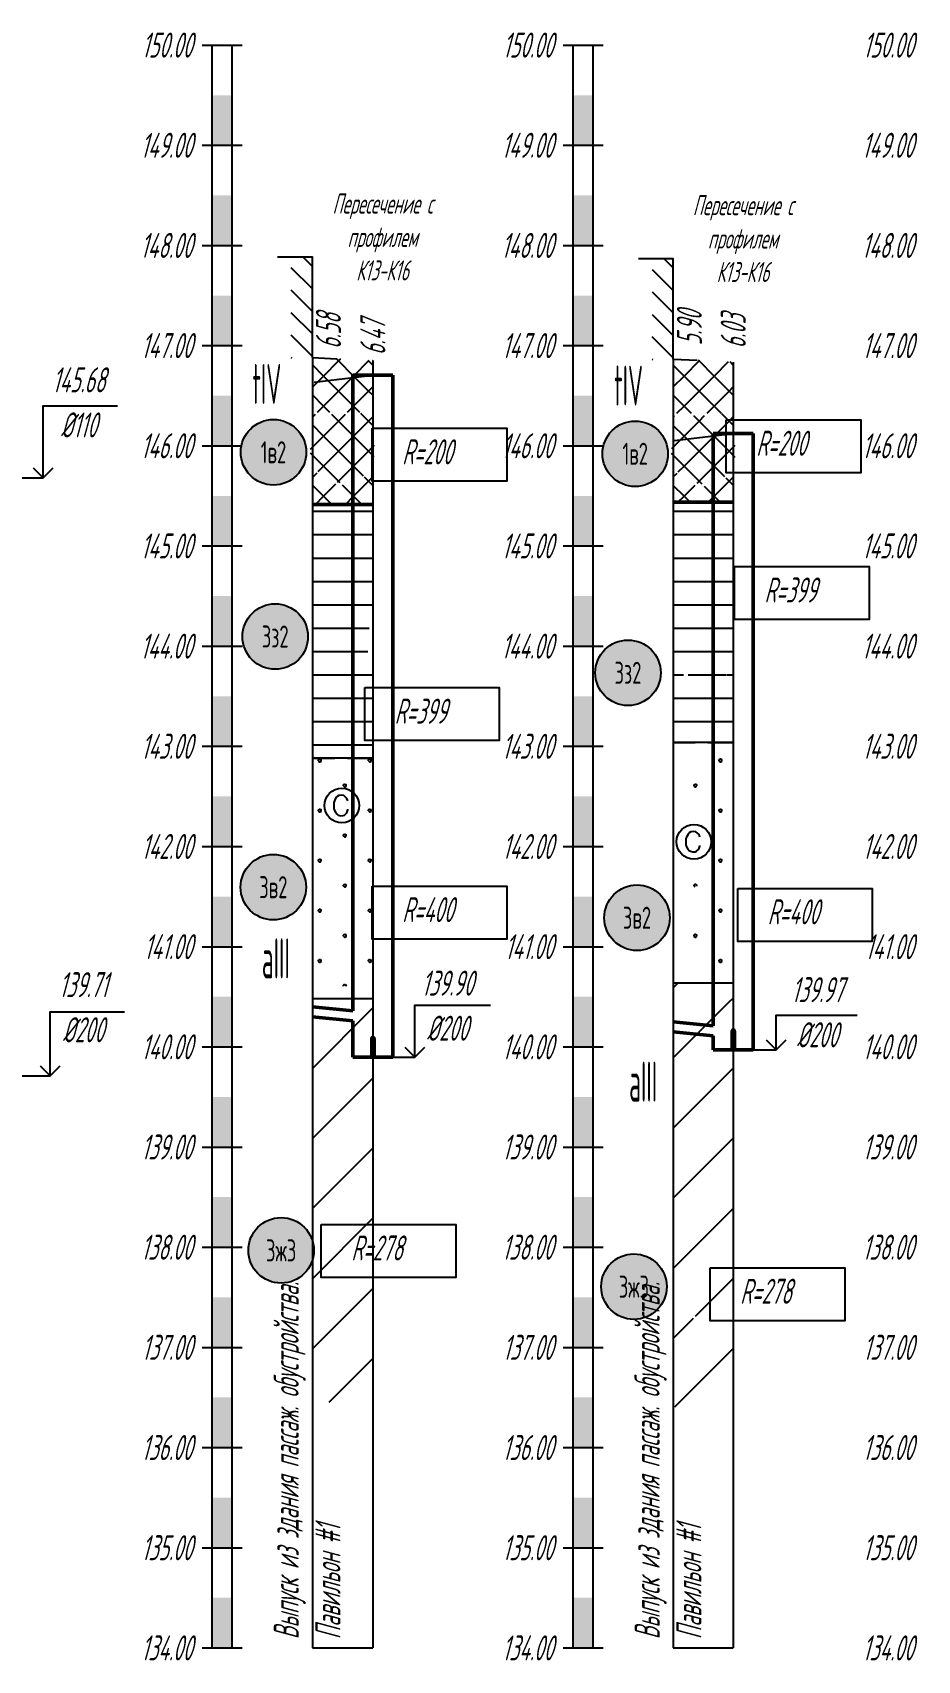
# Model space of a CAD drawing. Header units: metres. Extents: x -34 to 1749, y -3376 to -2956.
# Drawn here: x 367.3 to 455.7, y -3227.7 to -3065.2 of the extents above; entities that cross this region are included whole.
import ezdxf
from ezdxf.enums import TextEntityAlignment as Align

# ---------------------------------------------------------------- set-up
doc = ezdxf.new("R2010")
doc.units = ezdxf.units.M
doc.header["$LTSCALE"] = 0.2
doc.linetypes.add('ACAD_ISO03W100', pattern=[30, 12, -18])
doc.linetypes.add('штриховая', pattern=[19.05, 12.7, -6.35])
for name, color, linetype in [('Линейка', 7, 'Continuous'), ('МГТ_ИГ_Геология', 252, 'Continuous'), ('Примыкания', 7, 'Continuous'), ('Проектная земля', 7, 'Continuous'), ('Таблица', 7, 'Continuous'), ('Трубы', 7, 'Continuous'), ('Узлы', 7, 'Continuous'), ('Чёрная земля', 7, 'ACAD_ISO03W100')]:
    doc.layers.add(name, color=color, linetype=linetype)
doc.styles.add('SPDS', font='SPDS', dxfattribs={"width": 0.7, "oblique": 15, "height": 2.5})
doc.styles.get("Standard").update_dxf_attribs({"font": 'SPDS.shx', "width": 0.7, "oblique": 15, "height": 3})
doc.styles.add('Стиль Simplex', font='simplex.shx')
pattern_1 = [(0, (-4.2444, -2903.0034), (0, 7), [16.33, 0]), (0, (-4.2444, -2900.6734), (0, 7), [16.33, 0]), (0, (-4.2444, -2898.3334), (0, 7), [16.33, 0])]
pattern_2 = [(225, (-1.1544, -2903.0034), (3e-16, -3), [2.1213, -2.12134]), (315, (-2.6544, -2901.5034), (3, 0), [2.1213, -2.12134]), (45, (-4.1544, -2903.0034), (0, 3), [2.1213, -2.12134]), (135, (-2.6544, -2904.5034), (-3, 3e-16), [2.1213, -2.12134])]
pattern_3 = [(90, (-4.1544, -2902.9234), (-2.5, 2.5), [0.11, -4.89]), (45, (-4.1544, -2902.8134), (-2.5, 2.5), [0.113137, -3.422397]), (0, (-4.0744, -2902.7334), (2.5, 2.5), [0.11, -4.89]), (315, (-3.9644, -2902.7334), (2.5, 2.5), [0.113137, -3.422397]), (90, (-3.8844, -2902.9234), (-2.5, 2.5), [0.11, -4.89]), (45, (-3.9644, -2903.0034), (-2.5, 2.5), [0.113137, -3.422397]), (0, (-4.0744, -2903.0034), (2.5, 2.5), [0.11, -4.89]), (315, (-4.1544, -2902.9234), (2.5, 2.5), [0.113137, -3.422397])]
pattern_4 = [(45, (-4.154, -2889.003), (0, 21), [9.8995, -19.799]), (45, (9.846, -2903.003), (0, 21), [9.8995, -19.799]), (45, (-4.154, -2903.003), (0, 21), [14.142, -15.5565]), (45, (5.846, -2893.003), (0, 21), [15.556, -14.1425]), (45, (2.846, -2903.003), (0, 21), [19.799, -9.8995]), (45, (-4.154, -2896.003), (0, 21), [19.799, -9.8995])]

# ---------------------------------------------------------------- blocks, each defined once
blk = doc.blocks.new('круг3_-25_2')
at = {"true_color": 0xffffff}
blk.add_hatch(color=7, dxfattribs=at).paths.add_polyline_path([(-0.327, 0, 1), (0.327, 0, 1)])
at = {"color": 7, "lineweight": 25}
blk.add_circle((0, 0), 0.327, dxfattribs=at)
at = {"color": 18, "lineweight": 25, "true_color": 0x000000, "style": 'Стиль Simplex', "width": 0.590909}
blk.add_text('3з2', height=0.22, dxfattribs=at).set_placement((0, 0), align=Align.MIDDLE_CENTER)
blk = doc.blocks.new('круг1_-30_2')
at = {"layer": 'МГТ_ИГ_Геология', "true_color": 0xffffff}
blk.add_hatch(color=7, dxfattribs=at).paths.add_polyline_path([(-0.327, 0, 1), (0.327, 0, 1)])
at = {"color": 7, "lineweight": 25}
blk.add_circle((0, 0), 0.327, dxfattribs=at)
at = {"color": 7, "lineweight": 25, "style": 'Стиль Simplex', "width": 0.590909}
blk.add_text('1в2', height=0.22, dxfattribs=at).set_placement((0, 0), align=Align.MIDDLE_CENTER)
blk = doc.blocks.new('круг3_-30_2')
at = {"true_color": 0xffffff}
blk.add_hatch(color=7, dxfattribs=at).paths.add_polyline_path([(-0.327, 0, 1), (0.327, 0, 1)])
at = {"color": 7, "lineweight": 25}
blk.add_circle((0, 0), 0.327, dxfattribs=at)
at = {"color": 7, "lineweight": 25, "style": 'Стиль Simplex', "width": 0.590909}
blk.add_text('3в2', height=0.22, dxfattribs=at).set_placement((0, 0), align=Align.MIDDLE_CENTER)
blk = doc.blocks.new('круг3_-26_3')
at = {"true_color": 0xffffff}
blk.add_hatch(color=7, dxfattribs=at).paths.add_polyline_path([(-0.327, 0, 1), (0.327, 0, 1)])
at = {"color": 7, "lineweight": 25}
blk.add_circle((0, 0), 0.327, dxfattribs=at)
at = {"color": 7, "lineweight": 25, "style": 'Стиль Simplex', "width": 0.590909}
blk.add_text('3ж3', height=0.22, dxfattribs=at).set_placement((0, 0), align=Align.MIDDLE_CENTER)
blk = doc.blocks.new('CCE')
at = {"layer": 'МГТ_ИГ_Геология', "flags": 128}
blk.add_lwpolyline([(0.238, 0.049), (0.229, 0.075), (0.212, 0.091), (0.196, 0.103), (0.17, 0.107), (0.147, 0.103), (0.131, 0.093), (0.119, 0.084), (0.112, 0.068), (0.103, 0.049), (0.096, 0.035), (0.096, 0.014), (0.096, -0.005), (0.096, -0.023), (0.1, -0.04), (0.114, -0.063), (0.131, -0.084), (0.142, -0.091), (0.168, -0.098), (0.191, -0.096), (0.203, -0.091), (0.226, -0.07), (0.233, -0.049), (0.238, -0.04), (0.238, -0.033)], dxfattribs=at)
at = {"layer": 'МГТ_ИГ_Геология'}
blk.add_circle((0.178, 0.004), 0.173, dxfattribs=at)
blk = doc.blocks.new('уке')
at = {"layer": 'МГТ_ИГ_Геология'}
blk.add_lwpolyline([(147.85, -230.19), (161.29, -230.19), (161.29, -235.48), (147.85, -235.48)], close=True, dxfattribs=at)
at = {"layer": 'МГТ_ИГ_Геология', "insert": (150.84, -231.29), "char_height": 2.5, "attachment_point": 1}
blk.add_mtext_dynamic_manual_height_columns('R=200', width=10.097, gutter_width=15, heights=[0], dxfattribs=at)
blk = doc.blocks.new('уенрке')
at = {"layer": 'МГТ_ИГ_Геология'}
blk.add_lwpolyline([(147.85, -230.19), (161.29, -230.19), (161.29, -235.48), (147.85, -235.48)], close=True, dxfattribs=at)
at = {"layer": 'МГТ_ИГ_Геология', "insert": (150.84, -231.29), "char_height": 2.5, "attachment_point": 1}
blk.add_mtext_dynamic_manual_height_columns('R=278', width=10.097, gutter_width=15, heights=[0], dxfattribs=at)
blk = doc.blocks.new('онгшлш')
at = {"layer": 'МГТ_ИГ_Геология'}
blk.add_lwpolyline([(147.85, -230.19), (161.29, -230.19), (161.29, -235.48), (147.85, -235.48)], close=True, dxfattribs=at)
at = {"layer": 'МГТ_ИГ_Геология', "insert": (150.84, -231.29), "char_height": 2.5, "attachment_point": 1}
blk.add_mtext_dynamic_manual_height_columns('R=399', width=10.097, gutter_width=15, heights=[0], dxfattribs=at)
blk = doc.blocks.new('A$C14065AAB')
at = {"layer": 'МГТ_ИГ_Геология'}
blk.add_lwpolyline([(0, 5.29), (13.44, 5.29), (13.44, 0), (0, 0)], close=True, dxfattribs=at)
at = {"layer": 'МГТ_ИГ_Геология', "insert": (2.99, 4.2), "char_height": 2.5, "attachment_point": 1}
blk.add_mtext_dynamic_manual_height_columns('R=400', width=10.097, gutter_width=15, heights=[0], dxfattribs=at)

msp = doc.modelspace()

# ---------------------------------------------------------------- hatches: boundary and pattern name
at = {"layer": 'МГТ_ИГ_Геология'}
h = msp.add_hatch(dxfattribs=at)
h.set_pattern_fill('GR24', color=256, scale=10, style=0, pattern_type=2)
h.set_pattern_definition(pattern_2)
edge = h.paths.add_edge_path()
edge.add_line((401.273, -3097.954), (395.232, -3097.631))
edge.add_line((395.232, -3097.631), (395.232, -3105.864))
edge.add_arc((398.257, -3106.962), 3.218, 160.05257, 380.43634)
edge.add_line((401.273, -3105.838), (401.273, -3097.954))
h.paths.add_polyline_path([(395.151, -3103.297), (400.047, -3103.297), (400.047, -3103.095), (395.151, -3103.095)], flags=17)
h = msp.add_hatch(dxfattribs=at)
h.set_pattern_fill('GR24', color=256, scale=10, style=0, pattern_type=2)
h.set_pattern_definition(pattern_2)
edge = h.paths.add_edge_path()
edge.add_line((437.258, -3098.11), (431.273, -3097.791))
edge.add_line((431.273, -3097.791), (431.273, -3106.03))
edge.add_arc((434.3, -3107.095), 3.209, 160.60935, 382.81165)
edge.add_line((437.258, -3105.851), (437.258, -3098.11))
h.paths.add_polyline_path([(431.198, -3103.448), (436.094, -3103.448), (436.094, -3103.21), (431.198, -3103.21)], flags=17)
h = msp.add_hatch(dxfattribs=at)
h.set_pattern_fill('GR24', color=256, scale=10, style=0, pattern_type=2)
h.set_pattern_definition(pattern_2)
h.paths.add_polyline_path([(401.273, -3108.385, -0.666227), (395.232, -3108.36), (395.232, -3112.314), (401.273, -3112.314)])
h = msp.add_hatch(dxfattribs=at)
h.set_pattern_fill('GR24', color=256, scale=10, style=0, pattern_type=2)
h.set_pattern_definition(pattern_2)
h.paths.add_polyline_path([(437.258, -3108.675, -0.6514078), (431.273, -3108.496), (431.273, -3112.11), (437.258, -3112.11)])
h = msp.add_hatch(dxfattribs=at)
h.set_pattern_fill('GR07', color=256, scale=10, style=0, pattern_type=2)
h.set_pattern_definition(pattern_1)
edge = h.paths.add_edge_path()
edge.add_line((401.273, -3112.314), (395.232, -3112.314))
edge.add_line((395.232, -3112.314), (395.232, -3124.804))
edge.add_arc((398.026, -3122.849), 3.409, 214.97491, 342.262)
edge.add_line((401.273, -3123.888), (401.273, -3112.314))
h = msp.add_hatch(dxfattribs=at)
h.set_pattern_fill('GR07', color=256, scale=10, style=0, pattern_type=2)
h.set_pattern_definition(pattern_1)
edge = h.paths.add_edge_path()
edge.add_line((437.258, -3112.11), (431.273, -3112.11))
edge.add_line((431.273, -3112.11), (431.273, -3126.81))
edge.add_arc((434.678, -3126.492), 3.42, 185.33465, 309.59287)
edge.add_arc((434.469, -3127.003), 3.196, 180.09597, 318.36037, ccw=False)
edge.add_line((431.273, -3127.009), (431.273, -3136.093))
edge.add_line((431.273, -3136.093), (437.258, -3136.093))
edge.add_line((437.258, -3136.093), (437.258, -3112.11))
h = msp.add_hatch(dxfattribs=at)
h.set_pattern_fill('GR07', color=256, scale=10, style=0, pattern_type=2)
h.set_pattern_definition(pattern_1)
edge = h.paths.add_edge_path()
edge.add_arc((394.183, -3153.523), 27.332, 74.96431, 87.79878)
edge.add_line((395.232, -3126.211), (395.232, -3137.66))
edge.add_line((395.232, -3137.66), (401.273, -3137.66))
edge.add_line((401.273, -3137.66), (401.273, -3127.127))
h = msp.add_hatch(dxfattribs=at)
h.set_pattern_fill('GR28', color=256, scale=10, style=0, pattern_type=2)
h.set_pattern_definition(pattern_3)
h.paths.add_polyline_path([(437.258, -3136.093), (431.273, -3136.093), (431.273, -3152.951, -0.6798898), (437.258, -3151.839)])
h.paths.add_polyline_path([(435.073, -3145.995, -1), (431.607, -3145.995, -1)], flags=16)
h.paths.add_polyline_path([(432.865, -3146.874), (432.975, -3146.944), (433.235, -3147.014), (433.538, -3146.987), (433.585, -3146.944), (433.465, -3146.994), (433.235, -3147.014), (432.907, -3146.925)], flags=0)
h = msp.add_hatch(dxfattribs=at)
h.set_pattern_fill('GR28', color=256, scale=10, style=0, pattern_type=2)
h.set_pattern_definition(pattern_3)
h.paths.add_polyline_path([(401.273, -3137.66), (395.232, -3137.66), (395.232, -3149.234, -0.6663172), (401.273, -3149.301)])
h.paths.add_polyline_path([(396.452, -3142.375, -1), (399.918, -3142.375, -1)], flags=16)
h.paths.add_polyline_path([(397.82, -3143.324), (398.08, -3143.394), (398.382, -3143.368), (398.43, -3143.324), (398.31, -3143.374), (398.08, -3143.394), (397.751, -3143.306), (397.71, -3143.254)], flags=0)
h = msp.add_hatch(dxfattribs=at)
h.set_pattern_fill('GR28', color=256, scale=10, style=0, pattern_type=2)
h.set_pattern_definition(pattern_3)
edge = h.paths.add_edge_path()
edge.add_arc((398.253, -3151.797), 3.021, 0.80363, 180.46483)
edge.add_line((395.232, -3151.822), (395.232, -3161.66))
edge.add_line((395.232, -3161.66), (401.273, -3161.66))
edge.add_line((401.273, -3161.66), (401.273, -3151.755))
h.paths.add_polyline_path([(395.759, -3160.633), (400.425, -3160.633), (400.425, -3160.399), (395.759, -3160.399)], flags=16)
h = msp.add_hatch(dxfattribs=at)
h.set_pattern_fill('GR28', color=256, scale=10, style=0, pattern_type=2)
h.set_pattern_definition(pattern_3)
edge = h.paths.add_edge_path()
edge.add_arc((434.417, -3153.946), 3.155, 334.21504, 544.73543)
edge.add_line((431.273, -3154.206), (431.273, -3160.11))
edge.add_line((431.273, -3160.11), (437.258, -3160.11))
edge.add_line((437.258, -3160.11), (437.258, -3155.318))
h = msp.add_hatch(dxfattribs=at)
h.set_pattern_fill('GR38', color=256, scale=10, style=0, pattern_type=2)
h.set_pattern_definition(pattern_4)
edge = h.paths.add_edge_path()
edge.add_line((437.258, -3160.11), (431.273, -3160.11))
edge.add_line((431.273, -3160.11), (431.273, -3188.896))
edge.add_arc((434.189, -3190.223), 3.204, 155.5219, 376.74966)
edge.add_line((437.258, -3189.3), (437.258, -3160.11))
h = msp.add_hatch(dxfattribs=at)
h.set_pattern_fill('GR38', color=256, scale=10, style=0, pattern_type=2)
h.set_pattern_definition(pattern_4)
edge = h.paths.add_edge_path()
edge.add_arc((402.009, -3187.74), 1.6, 143.36826, 242.6242, ccw=False)
edge.add_arc((402.983, -3186.056), 2.373, 136.0952, 197.91235, ccw=False)
edge.add_line((401.273, -3184.41), (401.273, -3161.66))
edge.add_line((401.273, -3161.66), (395.232, -3161.66))
edge.add_line((395.232, -3161.66), (395.232, -3201.923))
edge.add_line((395.232, -3201.923), (401.273, -3201.923))
edge.add_line((401.273, -3201.923), (401.273, -3189.161))
h = msp.add_hatch(dxfattribs=at)
h.set_pattern_fill('GR38', color=256, scale=10, style=0, pattern_type=2)
h.set_pattern_definition(pattern_4)
h.paths.add_polyline_path([(437.258, -3191.51, -0.6543786), (431.273, -3191.915), (431.273, -3202.41), (437.258, -3202.41)])
at = {"layer": 'Узлы'}
h = msp.add_hatch(dxfattribs=at)
h.set_pattern_fill('LINE', color=256, scale=0.5, angle=135)
h.set_pattern_definition([(135, (-1690.0042, -3338.1917), (-1.122532, -1.122532), [])])
h.paths.add_polyline_path([(393.125, -3087.646), (395.233, -3087.646), (395.233, -3097.727), (393.125, -3097.727)])
h = msp.add_hatch(dxfattribs=at)
h.set_pattern_fill('LINE', color=256, scale=0.5, angle=135)
h.set_pattern_definition([(135, (-1653.9635, -3338.3512), (-1.122532, -1.122532), [])])
h.paths.add_polyline_path([(429.166, -3087.806), (431.273, -3087.806), (431.273, -3097.886), (429.166, -3097.886)])

# ---------------------------------------------------------------- linework, layer by layer
at = {"layer": 'Линейка'}
for p, q in [((384.233, -3066.467), (388.233, -3066.467)), ((385.233, -3226.467), (385.233, -3066.467)), ((387.233, -3226.467), (387.233, -3066.467)), ((420.273, -3066.467), (424.273, -3066.467)), ((421.273, -3226.467), (421.273, -3066.467)), ((423.273, -3226.467), (423.273, -3066.467)), ((384.233, -3076.467), (388.233, -3076.467)), ((420.273, -3076.467), (424.273, -3076.467)), ((384.233, -3086.467), (388.233, -3086.467)), ((420.273, -3086.467), (424.273, -3086.467)), ((384.233, -3096.467), (388.233, -3096.467)), ((420.273, -3096.467), (424.273, -3096.467)), ((384.233, -3106.467), (388.233, -3106.467)), ((420.273, -3106.467), (424.273, -3106.467)), ((384.233, -3116.467), (388.233, -3116.467)), ((420.273, -3116.467), (424.273, -3116.467)), ((384.233, -3126.467), (388.233, -3126.467)), ((420.273, -3126.467), (424.273, -3126.467)), ((384.233, -3136.467), (388.233, -3136.467)), ((420.273, -3136.467), (424.273, -3136.467)), ((384.233, -3146.467), (388.233, -3146.467)), ((420.273, -3146.467), (424.273, -3146.467)), ((384.233, -3156.467), (388.233, -3156.467)), ((420.273, -3156.467), (424.273, -3156.467)), ((384.233, -3166.467), (388.233, -3166.467)), ((420.273, -3166.467), (424.273, -3166.467)), ((384.233, -3176.467), (388.233, -3176.467)), ((420.273, -3176.467), (424.273, -3176.467)), ((384.233, -3186.467), (388.233, -3186.467)), ((420.273, -3186.467), (424.273, -3186.467)), ((384.233, -3196.467), (388.233, -3196.467)), ((420.273, -3196.467), (424.273, -3196.467)), ((384.233, -3206.467), (388.233, -3206.467)), ((420.273, -3206.467), (424.273, -3206.467)), ((384.233, -3216.467), (388.233, -3216.467)), ((420.273, -3216.467), (424.273, -3216.467)), ((384.233, -3226.467), (388.233, -3226.467)), ((385.233, -3226.467), (387.233, -3226.467)), ((420.273, -3226.467), (424.273, -3226.467)), ((421.273, -3226.467), (423.273, -3226.467))]:
    msp.add_line(p, q, dxfattribs=at)
for points in [[(385.233, -3076.467), (385.233, -3071.467), (387.233, -3076.467), (387.233, -3071.467)], [(421.273, -3076.467), (421.273, -3071.467), (423.273, -3076.467), (423.273, -3071.467)], [(385.233, -3086.467), (385.233, -3081.467), (387.233, -3086.467), (387.233, -3081.467)], [(421.273, -3086.467), (421.273, -3081.467), (423.273, -3086.467), (423.273, -3081.467)], [(385.233, -3096.467), (385.233, -3091.467), (387.233, -3096.467), (387.233, -3091.467)], [(421.273, -3096.467), (421.273, -3091.467), (423.273, -3096.467), (423.273, -3091.467)], [(385.233, -3106.467), (385.233, -3101.467), (387.233, -3106.467), (387.233, -3101.467)], [(421.273, -3106.467), (421.273, -3101.467), (423.273, -3106.467), (423.273, -3101.467)], [(385.233, -3116.467), (385.233, -3111.467), (387.233, -3116.467), (387.233, -3111.467)], [(421.273, -3116.467), (421.273, -3111.467), (423.273, -3116.467), (423.273, -3111.467)], [(385.233, -3126.467), (385.233, -3121.467), (387.233, -3126.467), (387.233, -3121.467)], [(421.273, -3126.467), (421.273, -3121.467), (423.273, -3126.467), (423.273, -3121.467)], [(385.233, -3136.467), (385.233, -3131.467), (387.233, -3136.467), (387.233, -3131.467)], [(421.273, -3136.467), (421.273, -3131.467), (423.273, -3136.467), (423.273, -3131.467)], [(385.233, -3146.467), (385.233, -3141.467), (387.233, -3146.467), (387.233, -3141.467)], [(421.273, -3146.467), (421.273, -3141.467), (423.273, -3146.467), (423.273, -3141.467)], [(385.233, -3156.467), (385.233, -3151.467), (387.233, -3156.467), (387.233, -3151.467)], [(421.273, -3156.467), (421.273, -3151.467), (423.273, -3156.467), (423.273, -3151.467)], [(385.233, -3166.467), (385.233, -3161.467), (387.233, -3166.467), (387.233, -3161.467)], [(421.273, -3166.467), (421.273, -3161.467), (423.273, -3166.467), (423.273, -3161.467)], [(385.233, -3176.467), (385.233, -3171.467), (387.233, -3176.467), (387.233, -3171.467)], [(421.273, -3176.467), (421.273, -3171.467), (423.273, -3176.467), (423.273, -3171.467)], [(385.233, -3186.467), (385.233, -3181.467), (387.233, -3186.467), (387.233, -3181.467)], [(421.273, -3186.467), (421.273, -3181.467), (423.273, -3186.467), (423.273, -3181.467)], [(385.233, -3196.467), (385.233, -3191.467), (387.233, -3196.467), (387.233, -3191.467)], [(421.273, -3196.467), (421.273, -3191.467), (423.273, -3196.467), (423.273, -3191.467)], [(385.233, -3206.467), (385.233, -3201.467), (387.233, -3206.467), (387.233, -3201.467)], [(421.273, -3206.467), (421.273, -3201.467), (423.273, -3206.467), (423.273, -3201.467)], [(385.233, -3216.467), (385.233, -3211.467), (387.233, -3216.467), (387.233, -3211.467)], [(421.273, -3216.467), (421.273, -3211.467), (423.273, -3216.467), (423.273, -3211.467)], [(385.233, -3226.467), (385.233, -3221.467), (387.233, -3226.467), (387.233, -3221.467)], [(421.273, -3226.467), (421.273, -3221.467), (423.273, -3226.467), (423.273, -3221.467)]]:
    msp.add_solid(points, dxfattribs=at)
at = {"layer": 'МГТ_ИГ_Геология', "flags": 128}
for points in [[(401.273, -3097.954), (401.273, -3201.923)], [(437.258, -3098.11), (437.258, -3202.41)]]:
    msp.add_lwpolyline(points, dxfattribs=at)
at = {"layer": 'МГТ_ИГ_Геология', "linetype": 'Continuous', "lineweight": 50, "flags": 128}
for points in [[(401.273, -3112.314), (395.232, -3112.314)], [(437.258, -3112.11), (431.273, -3112.11)]]:
    msp.add_lwpolyline(points, dxfattribs=at)
at = {"layer": 'МГТ_ИГ_Геология', "color": 7, "linetype": 'Continuous', "lineweight": 25, "flags": 128}
for points in [[(437.258, -3136.093), (431.273, -3136.093)], [(401.273, -3137.66), (395.232, -3137.66)]]:
    msp.add_lwpolyline(points, dxfattribs=at)
at = {"layer": 'МГТ_ИГ_Геология', "color": 5, "linetype": 'штриховая', "lineweight": 30, "flags": 128}
for points in [[(437.258, -3136.093), (431.273, -3136.093)], [(401.273, -3137.66), (395.232, -3137.66)]]:
    msp.add_lwpolyline(points, dxfattribs=at)
at = {"layer": 'МГТ_ИГ_Геология', "linetype": 'Continuous', "lineweight": 25, "flags": 128}
for points in [[(437.258, -3160.11), (431.273, -3160.11)], [(401.273, -3161.66), (395.232, -3161.66)]]:
    msp.add_lwpolyline(points, dxfattribs=at)
at = {"layer": 'Примыкания'}
for p, q in [((437.053, -3164.912), (437.053, -3166.554)), ((437.053, -3164.912), (437.053, -3166.554)), ((437.463, -3164.912), (437.463, -3166.554)), ((437.463, -3164.912), (437.463, -3166.554)), ((401.068, -3165.646), (401.068, -3167.288)), ((401.068, -3165.646), (401.068, -3167.288)), ((401.479, -3165.646), (401.479, -3167.288)), ((401.479, -3165.646), (401.479, -3167.288))]:
    msp.add_line(p, q, dxfattribs=at)
at = {"layer": 'Примыкания', "color": 0, "flags": 128}
for points in [[(365.233, -3109.659), (368.352, -3109.659), (368.352, -3102.467), (375.79, -3102.467)], [(367.352, -3108.659), (368.352, -3109.659), (369.352, -3108.659)], [(365.233, -3169.347), (369.045, -3169.347), (369.045, -3162.985), (376.478, -3162.985)], [(401.273, -3167.493), (405.466, -3167.493), (405.466, -3162.322), (413.021, -3162.322)], [(437.258, -3166.759), (441.534, -3166.759), (441.534, -3163.308), (449.638, -3163.308)], [(404.466, -3166.493), (405.466, -3167.493), (406.466, -3166.493)], [(440.534, -3165.759), (441.534, -3166.759), (442.534, -3165.759)], [(368.045, -3168.347), (369.045, -3169.347), (370.045, -3168.347)]]:
    msp.add_lwpolyline(points, dxfattribs=at)
at = {"layer": 'Примыкания'}
for centre, start, end in [((401.273, -3165.646), 360, 180), ((401.273, -3165.646), 360, 180), ((437.258, -3164.912), 0, 180), ((437.258, -3164.912), 0, 180), ((437.258, -3166.554), 180, 0), ((437.258, -3166.554), 180, 0), ((401.273, -3167.288), 180, 0), ((401.273, -3167.288), 180, 0)]:
    msp.add_arc(centre, 0.205, start, end, dxfattribs=at)
at = {"layer": 'Проектная земля', "flags": 128}
for points in [[(395.407, -3100.115), (401.273, -3099.415)], [(431.388, -3105.936), (437.258, -3105.234)]]:
    msp.add_lwpolyline(points, dxfattribs=at)
at = {"layer": 'Таблица'}
for p, q in [((395.233, -3226.467), (401.273, -3226.467)), ((431.273, -3226.467), (437.258, -3226.467))]:
    msp.add_line(p, q, dxfattribs=at)
at = {"layer": 'Трубы', "lineweight": 50, "flags": 128}
for points in [[(395.233, -3162.467), (399.273, -3162.871)], [(395.233, -3163.467), (399.273, -3163.871)], [(431.273, -3163.967), (435.258, -3164.365)], [(431.273, -3164.967), (435.258, -3165.365)]]:
    msp.add_lwpolyline(points, dxfattribs=at)
at = {"layer": 'Узлы'}
for p, q in [((395.233, -3097.646), (395.233, -3226.467)), ((431.273, -3097.806), (431.273, -3226.467)), ((395.233, -3163.557), (395.233, -3226.467)), ((431.273, -3165.057), (431.273, -3226.467)), ((437.258, -3166.759), (437.258, -3226.467)), ((401.273, -3167.493), (401.273, -3226.467))]:
    msp.add_line(p, q, dxfattribs=at)
at = {"layer": 'Узлы', "lineweight": 50}
for p, q in [((399.273, -3099.415), (403.273, -3099.415)), ((399.273, -3099.415), (399.273, -3162.871)), ((403.273, -3099.415), (403.273, -3167.493)), ((435.258, -3105.234), (439.258, -3105.234)), ((435.258, -3105.234), (435.258, -3164.365)), ((439.258, -3105.234), (439.258, -3166.759)), ((399.273, -3163.871), (399.273, -3167.493)), ((435.258, -3165.365), (435.258, -3166.759)), ((435.258, -3166.759), (439.258, -3166.759)), ((399.273, -3167.493), (403.273, -3167.493))]:
    msp.add_line(p, q, dxfattribs=at)
at = {"layer": 'Узлы', "flags": 128}
for points in [[(395.233, -3097.646), (395.233, -3087.646), (391.763, -3087.646)], [(431.273, -3097.806), (431.273, -3087.806), (427.804, -3087.806)]]:
    msp.add_lwpolyline(points, dxfattribs=at)
at = {"layer": 'Чёрная земля', "flags": 128}
for points in [[(395.233, -3097.646), (401.273, -3097.968)], [(431.273, -3097.806), (437.258, -3098.125)]]:
    msp.add_lwpolyline(points, dxfattribs=at)

# ---------------------------------------------------------------- block references
at = {"layer": 'МГТ_ИГ_Геология', "xscale": 10, "yscale": 10, "zscale": 10}
for name, p in [('круг1_-30_2', (391.351, -3107.112)), ('круг1_-30_2', (427.468, -3107.263)), ('круг3_-25_2', (391.522, -3125.507)), ('круг3_-25_2', (426.748, -3129.127)), ('CCE', (396.4, -3142.414)), ('CCE', (431.555, -3146.034)), ('круг3_-30_2', (391.332, -3150.528)), ('круг3_-30_2', (427.649, -3153.579)), ('круг3_-26_3', (392.115, -3186.786)), ('круг3_-26_3', (427.341, -3190.405))]:
    msp.add_blockref(name, p, dxfattribs=at)
at = {"layer": 'МГТ_ИГ_Геология', "color": 3}
for name, p in [('уке', (253.354, -2874.531)), ('уке', (288.711, -2873.672)), ('онгшлш', (289.528, -2888.322)), ('онгшлш', (252.605, -2900.414)), ('A$C14065AAB', (401.203, -3155.719)), ('A$C14065AAB', (437.702, -3155.938)), ('уенрке', (248.274, -2954.003)), ('уенрке', (287.102, -2958.325))]:
    msp.add_blockref(name, p, dxfattribs=at)

# ---------------------------------------------------------------- texts
at = {"layer": 'Линейка', "oblique": 15, "width": 0.7}
for s, p in [('150.00', (383.233, -3066.467)), ('150.00', (419.273, -3066.467)), ('150.00', (455.258, -3066.467)), ('149.00', (383.233, -3076.467)), ('149.00', (419.273, -3076.467)), ('149.00', (455.258, -3076.467)), ('148.00', (383.233, -3086.467)), ('148.00', (419.273, -3086.467)), ('148.00', (455.258, -3086.467)), ('147.00', (383.233, -3096.467)), ('147.00', (419.273, -3096.467)), ('147.00', (455.258, -3096.467)), ('146.00', (383.233, -3106.467)), ('146.00', (419.273, -3106.467)), ('146.00', (455.258, -3106.467)), ('145.00', (383.233, -3116.467)), ('145.00', (419.273, -3116.467)), ('145.00', (455.258, -3116.467)), ('144.00', (383.233, -3126.467)), ('144.00', (419.273, -3126.467)), ('144.00', (455.258, -3126.467)), ('143.00', (383.233, -3136.467)), ('143.00', (419.273, -3136.467)), ('143.00', (455.258, -3136.467)), ('142.00', (383.233, -3146.467)), ('142.00', (419.273, -3146.467)), ('142.00', (455.258, -3146.467)), ('141.00', (383.233, -3156.467)), ('141.00', (419.273, -3156.467)), ('141.00', (455.258, -3156.467)), ('140.00', (383.233, -3166.467)), ('140.00', (419.273, -3166.467)), ('140.00', (455.258, -3166.467)), ('139.00', (383.233, -3176.467)), ('139.00', (419.273, -3176.467)), ('139.00', (455.258, -3176.467)), ('138.00', (383.233, -3186.467)), ('138.00', (419.273, -3186.467)), ('138.00', (455.258, -3186.467)), ('137.00', (383.233, -3196.467)), ('137.00', (419.273, -3196.467)), ('137.00', (455.258, -3196.467)), ('136.00', (383.233, -3206.467)), ('136.00', (419.273, -3206.467)), ('136.00', (455.258, -3206.467)), ('135.00', (383.233, -3216.467)), ('135.00', (419.273, -3216.467)), ('135.00', (455.258, -3216.467)), ('134.00', (383.233, -3226.467)), ('134.00', (419.273, -3226.467)), ('134.00', (455.258, -3226.467))]:
    msp.add_text(s, height=2.5, dxfattribs=at).set_placement(p, align=Align.MIDDLE_RIGHT)
at = {"layer": 'МГТ_ИГ_Геология', "lineweight": 30, "style": 'Стиль Simplex', "width": 0.4}
for s, p in [('tIV', (389.245, -3100.297)), ('tIV', (425.362, -3100.448)), ('aIII', (390.187, -3157.633)), ('aIII', (426.867, -3169.938))]:
    msp.add_text(s, height=4, dxfattribs=at).set_placement(p, align=Align.MIDDLE_LEFT)
at = {"layer": 'МГТ_ИГ_Геология', "lineweight": 25, "char_height": 2, "attachment_point": 1}
for insert in [(396.313, -3081.292), (432.298, -3081.449)]:
    msp.add_mtext_dynamic_manual_height_columns('\\pxqc;Пересечение с профилем К13-К16', width=11.83752, gutter_width=15, heights=[0], dxfattribs=dict(at, insert=insert))
at = {"layer": 'Примыкания', "color": 0, "style": 'SPDS', "oblique": 15, "width": 0.7}
for s, p in [('145.68', (371.904, -3099.886)), ('%%C110', (371.904, -3104.386)), ('139.90', (408.715, -3160.108)), ('139.71', (372.351, -3160.261)), ('139.97', (445.656, -3160.761)), ('%%C200', (372.351, -3164.761)), ('%%C200', (408.715, -3164.608)), ('%%C200', (445.656, -3165.261))]:
    msp.add_text(s, height=2.5, dxfattribs=at).set_placement(p, align=Align.MIDDLE_CENTER)
at = {"layer": 'Таблица', "char_height": 2.5, "attachment_point": 1, "rotation": 90}
for insert in [(391.373, -3225.602), (427.414, -3225.602)]:
    msp.add_mtext_dynamic_manual_height_columns('\\pxql;{\\Q15;\\W0.7;Выпуск из здания пассаж. обустройства. Павильон #1}', width=42.43477, gutter_width=15, heights=[0], dxfattribs=dict(at, insert=insert))
at = {"layer": 'Узлы', "oblique": 15, "width": 0.7}
for s, p in [('6.58', (396.836, -3096.794)), ('6.47', (401.273, -3097.415)), ('5.90', (432.877, -3096.435)), ('6.03', (437.258, -3096.746))]:
    msp.add_text(s, height=2.5, rotation=90, dxfattribs=at).set_placement(p, align=Align.MIDDLE_LEFT)

doc.saveas('drawing.dxf')
